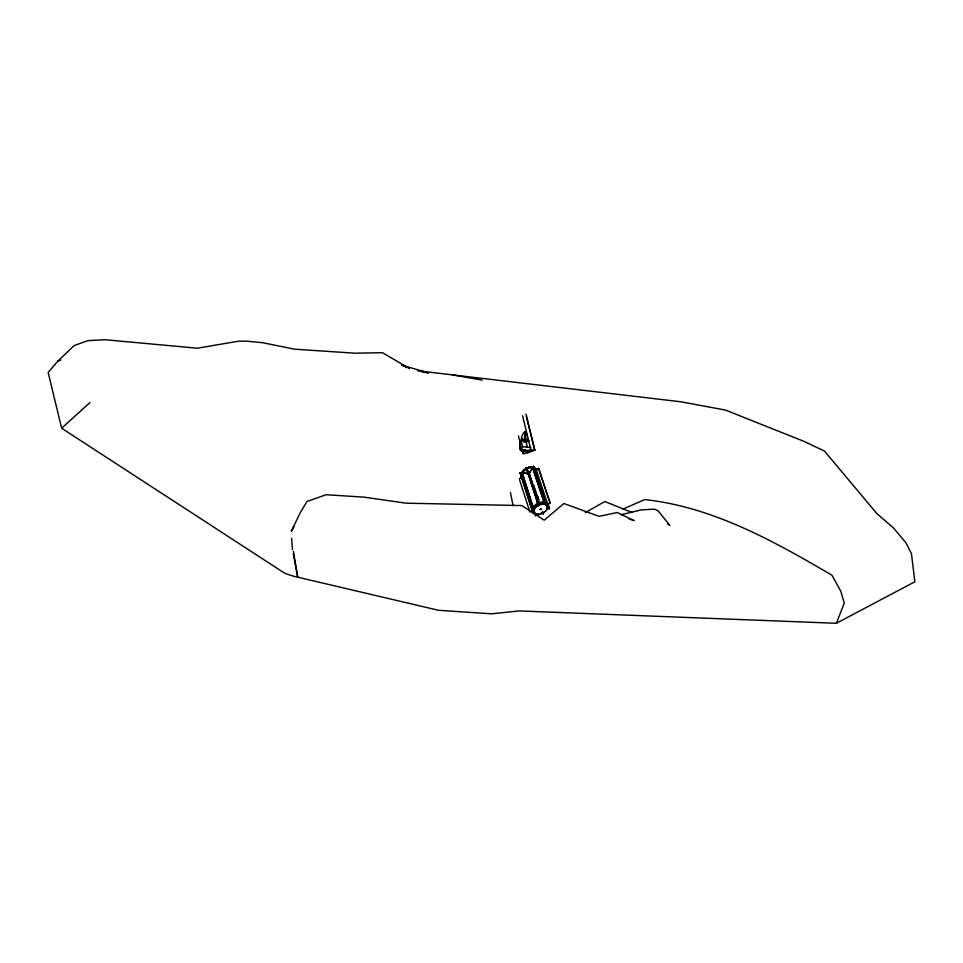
<?xml version="1.0" encoding="UTF-8"?>
<svg xmlns="http://www.w3.org/2000/svg" width="963" height="963" viewBox="0 0 963 963"><rect width="100%" height="100%" fill="white"/><g stroke="black" fill="none" stroke-linecap="round" stroke-linejoin="round"><path stroke-width="1.44" d="M526.99 441.463C526.003 438.454 528.47 441.403 526.4 439.658M523.607 450.323C522.825 454.933 518.684 447.434 520.213 448.782M520.477 446.17L520.538 448.698M519.948 446.302L519.924 447.819L520.345 446.796M524.269 441.235L525.413 440.789M524.39 441.162L524.835 432.014L524.486 442.005M523.571 441.114L521.645 438.779L524.666 441.006M525.22 441.584C525.509 439.104 522.391 442.896 521.645 438.779M521.549 474.169L521.561 477.6L519.286 478.84L521.489 477.479M527.772 468.487L526.677 468.56M534.862 450.082C515.47 458.725 522.078 448.927 534.862 450.082L526.003 414.09M529.397 451.178L529.626 450.564M528.206 451.803L528.735 451.19M524.871 449.914L524.209 451.093M519.9 446.423L520.189 445.688M520.562 444.798C519.43 447.133 521.91 451.25 524.63 450.082M519.888 447.037L520.08 449.444M409.504 368.6L382.516 352.699L354.938 353.192L294.558 349.172L262.706 342.732L246.323 341.143L238.487 341.203L197.307 348.209L104.871 339.71L87.898 340.637L74.139 345.561L57.864 361.125L48.15 372.464L61.632 428.222L285.036 573.454L293.775 576.271L438.526 610.289L491.563 613.816L519.213 610.927L836.329 623.29L844.286 603.115L840.855 591.426L831.972 575.224C773.903 541.206 712.716 506.875 644.668 499.592L622.856 509.15M529.481 441.295L521.067 440.344L519.647 443.799L521.103 450.094L530.733 451.166M520.405 447.085L519.972 447.699M521.103 450.094L522.524 446.651L521.067 440.344M520.261 448.662L522.44 451.202L523.511 450.371M529.819 450.166L527.905 451.912L529.445 451.057M524.293 441.993L525.04 440.777L524.474 440.994M525.449 433.723L525.967 433.073M535.272 516.06L536.523 514.242M532.671 512.196L520.164 472.773L528.771 473.423L538.69 503.854M522.524 472.496L521.994 473.375L525.642 469.366M547.104 508.681L549.464 508.536L547.634 503.023M294.148 526.496L291.283 531.275L300.372 512.521L307.028 501.458L326.12 494.717L364.11 497.149L406.133 503.18L521.753 505.563L544.203 520.201L563.861 503.517L599.034 516.361L617.223 512.521L634.135 520.622L628.827 518.888M543.999 501.928L544.829 500.555L533.406 466.381L529.084 473.387L539.003 503.818M533.562 466.393L532.756 467.741L544.131 502.313L532.599 467.729L534.79 468.247L536.547 470.317M532.744 467.717L529.289 473.327L539.22 503.757M531.167 507.02L533.285 507.152L531.167 507.02L520.164 472.773M524.245 450.275L523.487 450.877M524.642 450.528L523.09 451.382M520.501 447.506L520.032 449.264M527.917 440.091L528.157 439.838A10.136 8.607 76.2 0 1 527.893 440.127L527.652 440.368M524.173 441.584L525.329 440.621M90.004 402.522L61.632 428.222M528.663 472.448L528.29 471.774M543.577 512.761L545.503 511.209A11.002 6.368 -19.6 0 0 548.236 506.61L546.358 503.18A6.897 3.996 -19.7 0 0 540.929 502.951L535.151 506.081A10.978 6.344 -19.7 0 0 532.443 510.703M524.642 440.885L524.835 432.014M585.36 512.629L604.812 501.53L632.234 512.533M537.089 502.06L538.052 503.18L526.231 467.717L529.084 473.387M525.184 468.825L529.144 467.043A6.765 4.057 -19.7 0 1 534.489 467.332L536.247 469.402M527.098 467.777L523.487 470.149A10.774 6.44 -19.8 0 0 521.26 473.254M525.473 469.739L529.445 467.97L533.261 467.741M536.198 469.667L538.63 468.463L550.102 502.999L547.67 504.311L536.198 469.667L533.899 470.883M538.63 468.463L533.947 471.003M547.622 504.203L550.042 502.891L538.57 468.367M541.82 513.58L543.77 512.521M542.542 511.269L543.445 514.025L542.265 512.521L541.086 513.279L542.422 512.689M836.329 623.29L914.85 581.772L911.467 553.665L905.918 542.759L893.267 527.724L877.04 513.785L824.472 451.081L804.201 441.451L725.356 410.033L680.66 401.764L417.846 370.803M527.929 452.129L526.677 452.213M529.06 451.503L527.255 451.743L525.485 449.986M57.864 361.125L60.681 360.102M541.868 513.676L539.762 514.302A6.885 3.972 -19.6 0 1 535.909 514.567M621.063 514.724L641.226 509.909L654.599 509.15L658.223 510.944L669.887 525.401L667.479 523.752M523.74 451.226L522.488 451.093M528.302 451.406L526.677 450.961M547.249 508.452L549.464 508.536M544.829 500.555L533.406 466.381M520.02 473.014L528.663 473.664L538.124 502.71M522.524 446.651L530.974 447.59M421.65 371.778L428.487 372.958L401.535 365.025L406.807 367.577M482.222 380.132L452.526 374.884L453.982 375.161M528.326 450.901L527.014 450.347M527.303 451.623L526.027 450.684M534.369 514.098L532.575 512.099L532.19 509.909A10.978 6.344 -19.7 0 1 534.898 505.286C537.98 501.988 547.345 499.267 547.983 505.804A11.002 6.368 -19.6 0 1 547.55 507.345M535.139 513.399L533.466 510.438A9.57 5.525 -19.7 0 1 535.825 506.418L540.857 503.697A6.007 3.479 -19.7 0 1 545.588 503.89L547.225 506.875A9.582 5.537 -19.6 0 1 546.852 508.211M533.695 468.066L534.67 468.837M526.207 451.936L524.919 449.974M521.777 450.828L520.67 449.456M532.31 511.305L532.972 512.46M521.657 477.395L520.863 474.795M542.687 512.665L543.445 514.025M525.967 467.862L528.771 473.423M547.502 503.252L549.319 508.777M537.595 496.101L538.943 500.242M533.683 485.063L538.63 500.242M528.904 473.688L538.437 502.879M526.917 468.945L537.932 503.745L526.231 467.717M522.247 472.929L533.273 507.826L522.102 473.17M519.659 480.104L529.903 512.075M526.316 416.365L534.658 450.263M522.548 415.691L530.902 449.95M518.443 435.878L520.477 444.425M525.882 440.885L527.351 447.181M510.426 492.478L513.074 505.707M293.33 553.93L297.639 576.765L293.426 551.378M525.365 433.904A2.516 1.432 -89.8 0 0 525.076 435.529L525.557 439.525A1.794 0.614 -85 0 1 526.171 441.391M291.62 538.293L292.511 549.644M521.115 440.777A9.052 3.106 -85 0 1 525.028 432.134A9.052 3.106 -85 0 1 527.291 441.523M524.811 441.102A9.04 3.13 -85 0 1 525.124 438.803M524.39 441.632A1.878 0.65 -85 0 1 525.136 439.357A1.878 0.65 -85 0 1 525.702 441.307M527.856 439.85A1.878 0.65 -85 0 1 528.037 441.511M527.146 439.658A1.794 0.614 -85 0 1 527.303 439.73M524.919 441.704A1.794 0.614 -85 0 1 525.389 439.73M537.486 513.845A6.885 3.972 -19.6 0 1 535.645 513.773M528.856 467.163A5.85 3.503 -19.7 0 1 533.478 467.404M521.693 473.868A9.317 5.573 -19.8 0 1 522.03 472.52M522.813 471.148A9.317 5.573 -19.8 0 1 523.968 469.848M538.088 513.869A5.995 3.467 -19.6 0 1 536.475 513.809M545.07 511.606A9.582 5.537 -19.6 0 0 547.466 507.597L545.828 504.624A6.007 3.479 -19.7 0 0 541.098 504.431L536.066 507.152A9.57 5.525 -19.7 0 0 533.707 511.172L535.368 514.134A5.995 3.467 -19.6 0 0 540.074 514.302M527.58 441.078L527.555 441.511A1.794 0.614 -85 0 0 527.435 439.922L527.58 441.078M539.942 509.439L541.254 509.09L539.942 509.439"/></g></svg>
